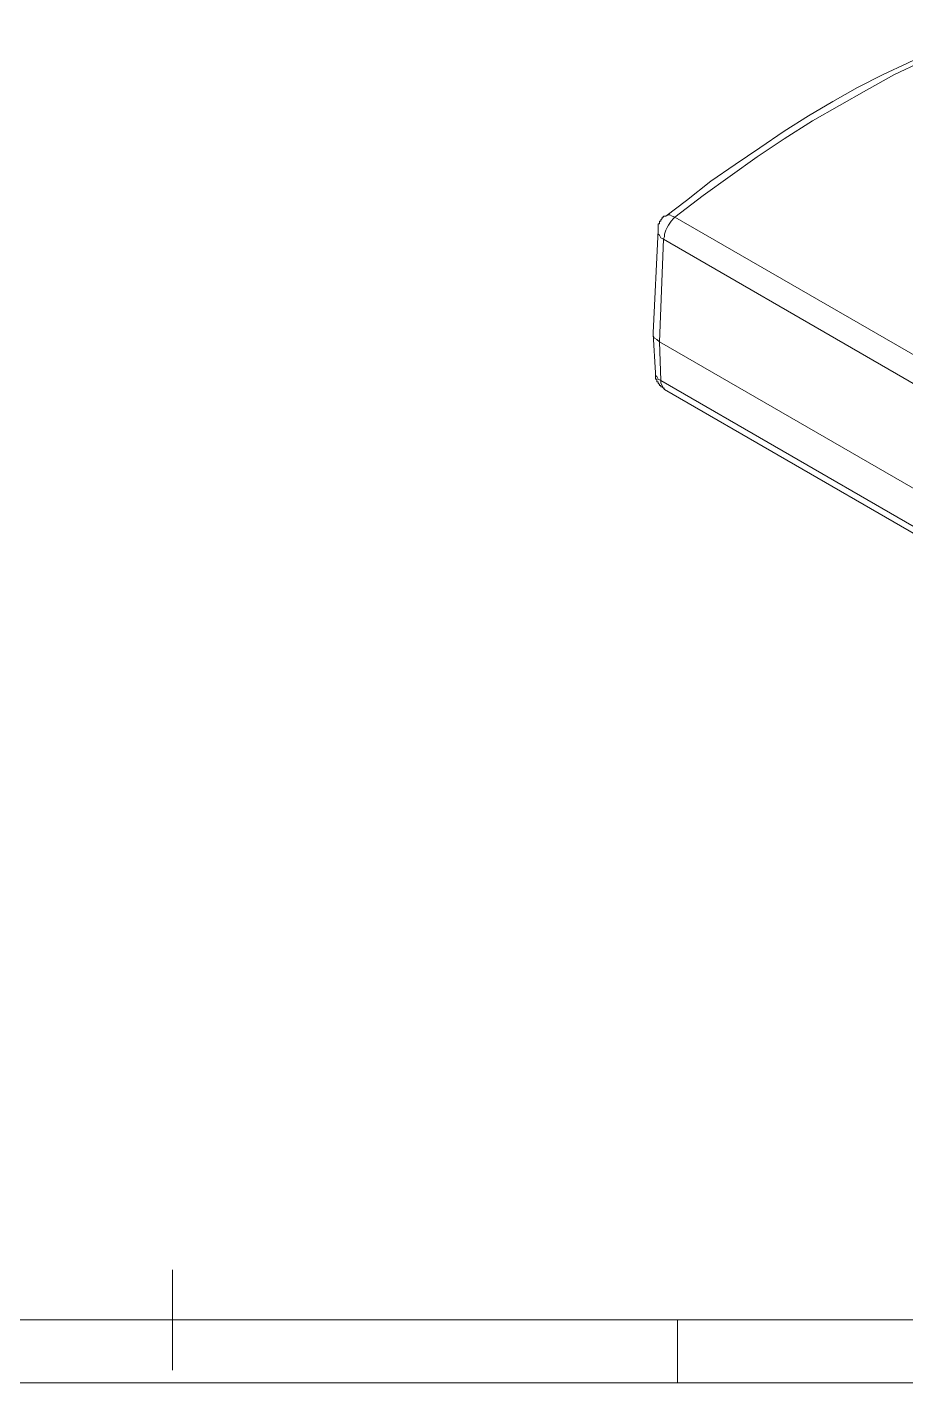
# Model space of a CAD drawing. Header units: millimetres. Extents: x 0 to 272, y 0 to 191.
# Drawn here: x 126.6 to 184.5, y 0 to 89.3 of the extents above; entities that cross this region are included whole.
import ezdxf

# ---------------------------------------------------------------- set-up
doc = ezdxf.new("R2010")
doc.units = ezdxf.units.MM

msp = doc.modelspace()

# ---------------------------------------------------------------- linework, layer by layer
at = {"color": 0, "lineweight": 0}
for points in [[(190.246, 89.323333), (189.399333, 88.984667), (187.790667, 88.392), (186.182, 87.714667), (184.573333, 86.952667), (182.964667, 86.190667), (181.271333, 85.344), (179.662667, 84.412667), (178.054, 83.481333), (176.445333, 82.465333), (174.836667, 81.364667), (173.228, 80.264), (171.619333, 79.163333), (170.010667, 77.893333), (168.656, 76.877333)], [(190.838667, 89.238667), (189.060667, 88.561333), (187.282667, 87.884), (185.504667, 87.037333), (183.726667, 86.190667), (181.864, 85.174667), (180.086, 84.158667), (178.308, 83.142667), (176.445333, 81.957333), (174.667333, 80.772), (172.889333, 79.502), (171.111333, 78.232), (169.248667, 76.792667)], [(168.656, 76.877333), (168.486667, 76.877333), (168.486667, 76.792667), (168.402, 76.792667), (168.402, 76.708), (168.317333, 76.623333), (168.317333, 76.538667), (168.232667, 76.538667), (168.232667, 76.369333), (168.148, 76.369333), (168.148, 75.946)], [(168.656, 76.877333), (168.825333, 76.962), (168.91, 76.962), (169.079333, 76.877333), (169.248667, 76.792667)], [(168.148, 75.946), (167.809333, 69.172667)], [(168.486667, 75.353333), (168.317333, 75.438), (168.232667, 75.607333), (168.148, 75.692), (168.148, 75.946)], [(168.486667, 75.353333), (168.571333, 75.522667), (168.571333, 75.692), (168.656, 75.946), (168.740667, 76.115333), (168.825333, 76.284667), (168.994667, 76.538667), (169.164, 76.708), (169.248667, 76.792667)], [(169.248667, 76.792667), (209.380667, 53.678667)], [(168.486667, 75.353333), (168.232667, 68.58)], [(208.618667, 52.154667), (168.486667, 75.353333)], [(168.232667, 68.58), (168.063333, 68.749333), (167.894, 68.834), (167.809333, 69.003333), (167.809333, 69.172667)], [(167.809333, 69.172667), (167.809333, 69.003333), (167.894, 68.834), (168.063333, 68.749333), (168.232667, 68.58)], [(167.809333, 69.088), (167.978667, 66.548)], [(168.232667, 68.58), (208.618667, 45.296667)], [(208.618667, 45.296667), (168.232667, 68.58)], [(168.232667, 68.58), (168.317333, 66.04)], [(167.978667, 66.548), (167.978667, 66.124667), (168.063333, 66.124667), (168.063333, 65.955333), (168.148, 65.955333), (168.148, 65.870667), (168.232667, 65.786), (168.232667, 65.701333), (168.317333, 65.701333), (168.317333, 65.616667), (168.402, 65.616667), (168.486667, 65.532), (168.571333, 65.532)], [(167.978667, 66.548), (167.978667, 66.378667), (168.063333, 66.294), (168.148, 66.124667), (168.317333, 66.04)], [(168.571333, 65.447333), (168.486667, 65.532), (168.402, 65.701333), (168.317333, 65.870667), (168.317333, 66.04)], [(168.317333, 66.04), (208.618667, 42.756667)], [(168.571333, 65.447333), (208.872667, 42.164)], [(136.144, 0.846667), (136.144, 7.450667)], [(4.995333, 4.148667), (185.928, 4.148667)], [(169.418, 4.148667), (169.418, 0)], [(0, 0), (272.372667, 0)]]:
    msp.add_lwpolyline(points, dxfattribs=at)

doc.saveas('drawing.dxf')
